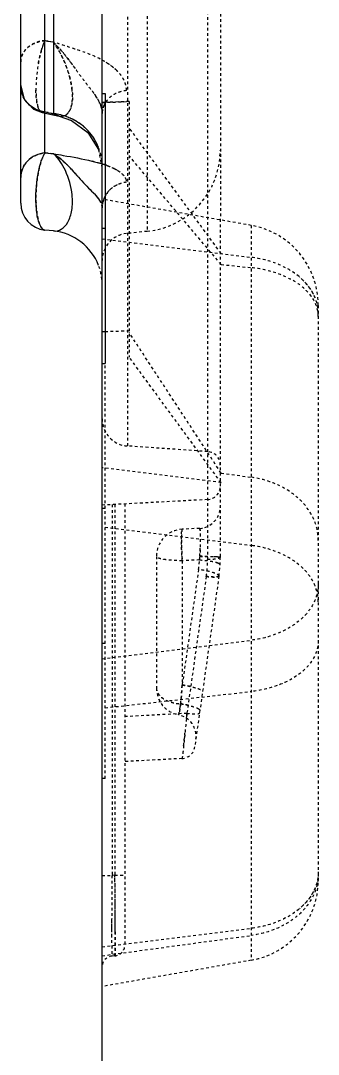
# Model space of a CAD drawing. Header units: millimetres. Extents: x 2461 to 3142, y 1660 to 2165.
# Drawn here: x 3007.49 to 3018.5, y 1830.57 to 1868.85 of the extents above; entities that cross this region are included whole.
import ezdxf

# ---------------------------------------------------------------- set-up
doc = ezdxf.new("R2010")
doc.units = ezdxf.units.MM
doc.linetypes.add('HIDDEN', pattern=[0.2, 0.1, -0.1])
doc.layers.add('DEFAULT_2', color=8, linetype='HIDDEN')

msp = doc.modelspace()

# ---------------------------------------------------------------- linework, layer by layer
at = {"color": 7, "linetype": 'Continuous'}
for p, q in [((3010.503, 1754.352), (3010.503, 2104.352)), ((3007.488, 1862.097), (3007.488, 1882.709)), ((3008.388, 1863.956), (3008.388, 1873.961)), ((3008.703, 1873.962), (3008.703, 1865.408)), ((3007.488, 1866.432), (3007.616, 1865.942)), ((3010.503, 1866.158), (3010.613, 1866.158)), ((3010.613, 1866.158), (3010.613, 1856.158)), ((3008.287, 1865.449), (3008.388, 1865.474)), ((3008.288, 1865.448), (3008.91, 1865.318)), ((3008.389, 1865.474), (3008.494, 1865.452)), ((3008.494, 1865.452), (3008.598, 1865.43)), ((3008.598, 1865.43), (3008.702, 1865.407)), ((3008.909, 1865.318), (3008.703, 1865.408)), ((3008.908, 1865.318), (3009.372, 1865.159)), ((3009.372, 1865.159), (3009.969, 1864.716)), ((3009.969, 1864.716), (3010.364, 1864.086)), ((3008.388, 1863.956), (3008.493, 1863.945)), ((3008.493, 1863.945), (3008.703, 1863.925)), ((3008.703, 1861.065), (3008.388, 1861.098)), ((3010.503, 1856.158), (3010.613, 1856.158))]:
    msp.add_line(p, q, dxfattribs=at)
msp.add_lwpolyline([(3007.616, 1865.942), (3007.965, 1865.577), (3008.287, 1865.449)], dxfattribs=at)
for centre, radius, start, end in [((3008.505, 1866.468), 1.018, 201.3864, 205.0278), ((3008.455, 1863.283), 2.139, 55.4267, 63.6477), ((3008.515, 1863.372), 2.032, 52.8645, 55.3856), ((3008.493, 1862.097), 1.005, 180, 264), ((3008.493, 1859.066), 2.01, 21, 84)]:
    msp.add_arc(centre, radius, start, end, dxfattribs=at)
for points, knots in [([(3007.557, 1866.096), (3007.546, 1866.126), (3007.507, 1866.239), (3007.488, 1866.359), (3007.488, 1866.448)], [0, 0, 0, 0, 0.2618, 1, 1, 1, 1]), ([(3009.405, 1865.2), (3009.348, 1865.228), (3009.125, 1865.327), (3008.884, 1865.389), (3008.703, 1865.408)], [0, 0, 0, 0, 0.259003, 1, 1, 1, 1]), ([(3008.388, 1863.956), (3008.149, 1863.933), (3007.688, 1863.734), (3007.488, 1863.266), (3007.488, 1863.05)], [0, 0, 0, 0, 0.527022, 1, 1, 1, 1]), ([(3008.252, 1863.658), (3008.262, 1863.688), (3008.299, 1863.79), (3008.345, 1863.89), (3008.388, 1863.956)], [0, 0, 0, 0, 0.28418, 1, 1, 1, 1]), ([(3008.703, 1863.925), (3008.823, 1863.905), (3009.299, 1863.823), (3009.774, 1863.739), (3010.124, 1863.656)], [0, 0, 0, 0, 0.252632, 1, 1, 1, 1]), ([(3008.703, 1863.925), (3008.773, 1863.882), (3009.07, 1863.672), (3009.319, 1863.403), (3009.507, 1863.193)], [0, 0, 0, 0, 0.22542, 1, 1, 1, 1]), ([(3009.392, 1862.4), (3009.359, 1862.711), (3009.209, 1863.267), (3008.891, 1863.755), (3008.703, 1863.925)], [0, 0, 0, 0, 0.552721, 1, 1, 1, 1]), ([(3008.145, 1863.251), (3008.152, 1863.288), (3008.181, 1863.425), (3008.218, 1863.561), (3008.252, 1863.658)], [0, 0, 0, 0, 0.268256, 1, 1, 1, 1]), ([(3008.078, 1861.818), (3008.065, 1861.931), (3008.035, 1862.409), (3008.073, 1862.892), (3008.145, 1863.251)], [0, 0, 0, 0, 0.237272, 1, 1, 1, 1]), ([(3009.507, 1863.193), (3009.67, 1863.011), (3009.964, 1862.675), (3010.298, 1862.368), (3010.408, 1862.197)], [0, 0, 0, 0, 0.546458, 1, 1, 1, 1]), ([(3008.703, 1861.064), (3008.801, 1861.054), (3009.03, 1861.104), (3009.275, 1861.41), (3009.407, 1861.861), (3009.411, 1862.212), (3009.392, 1862.4)], [0, 0, 0, 0, 0.174561, 0.383707, 0.663149, 1, 1, 1, 1]), ([(3008.388, 1861.098), (3008.296, 1861.107), (3008.13, 1861.395), (3008.098, 1861.641), (3008.078, 1861.818)], [0, 0, 0, 0, 0.34278, 1, 1, 1, 1])]:
    msp.add_open_spline(points, degree=3, knots=knots, dxfattribs=at)
for points in [[(3007.747, 1865.792), (3007.679, 1865.864), (3007.624, 1865.948), (3007.583, 1866.037)], [(3008.038, 1865.578), (3007.93, 1865.632), (3007.829, 1865.704), (3007.747, 1865.792)], [(3008.388, 1865.474), (3008.267, 1865.486), (3008.147, 1865.524), (3008.038, 1865.578)], [(3009.987, 1864.77), (3009.912, 1864.851), (3009.83, 1864.925), (3009.742, 1864.992)], [(3010.364, 1864.161), (3010.277, 1864.384), (3010.149, 1864.595), (3009.987, 1864.77)], [(3010.124, 1863.656), (3010.258, 1863.623), (3010.392, 1863.588), (3010.523, 1863.545)]]:
    msp.add_open_spline(points, degree=3, dxfattribs=at)
at = {"layer": 'DEFAULT_2', "color": 8, "linetype": 'HIDDEN'}
for p, q in [((3014.905, 2031.309), (3014.875, 1848.991)), ((3014.399, 2027.588), (3014.403, 1848.905)), ((3011.438, 2025.601), (3011.438, 1853.103)), ((3012.175, 2015.025), (3012.175, 1861.051)), ((3008.703, 1868.054), (3008.388, 1868.116)), ((3008.388, 1868.116), (3008.493, 1868.096)), ((3008.493, 1868.096), (3008.703, 1868.054)), ((3010.503, 1865.822), (3011.503, 1865.859)), ((3010.626, 1865.826), (3010.503, 1865.822)), ((3011.503, 1865.859), (3010.626, 1865.826)), ((3011.503, 1865.859), (3011.503, 1856.394)), ((3008.287, 1865.449), (3008.287, 1865.449)), ((3008.702, 1865.407), (3008.389, 1865.474)), ((3008.909, 1865.318), (3008.91, 1865.318)), ((3014.905, 1860.23), (3011.503, 1864.88)), ((3008.703, 1863.925), (3008.388, 1863.956)), ((3010.364, 1864.086), (3010.503, 1863.355)), ((3014.905, 1859.825), (3011.503, 1863.846)), ((3016.024, 1861.269), (3010.503, 1862.243)), ((3010.613, 1861.158), (3010.503, 1861.158)), ((3016.024, 1861.269), (3016.024, 1834.059)), ((3010.503, 1860.778), (3016.024, 1860.09)), ((3012.175, 1861.051), (3011.403, 1860.97)), ((3014.905, 1859.825), (3016.024, 1859.705)), ((3018.503, 1858.309), (3018.503, 1837.014)), ((3010.503, 1857.336), (3010.613, 1857.341)), ((3010.613, 1857.341), (3011.503, 1857.374)), ((3014.905, 1852.1), (3011.504, 1857.3)), ((3010.613, 1840.789), (3010.613, 1856.158)), ((3014.905, 1851.744), (3011.503, 1856.394)), ((3014.408, 1852.895), (3011.438, 1853.103)), ((3014.905, 1851.744), (3010.503, 1852.293)), ((3014.905, 1852.1), (3016.024, 1851.944)), ((3014.4, 1851.116), (3010.503, 1850.912)), ((3010.613, 1850.789), (3010.503, 1850.789)), ((3010.868, 1850.931), (3010.868, 1837.199)), ((3010.976, 1850.937), (3010.976, 1837.209)), ((3011.341, 1850.956), (3011.341, 1834.619)), ((3010.613, 1850.092), (3016.024, 1849.418)), ((3014.113, 1850.051), (3013.466, 1850.018)), ((3012.513, 1849.014), (3012.513, 1844.134)), ((3014.106, 1848.884), (3013.466, 1848.851)), ((3013.466, 1848.851), (3013.466, 1844.252)), ((3014.071, 1848.529), (3013.466, 1844.252)), ((3014.358, 1848.271), (3013.64, 1843.2)), ((3014.825, 1848.286), (3013.929, 1841.959)), ((3010.503, 1845.222), (3016.024, 1845.91)), ((3010.613, 1845.789), (3010.503, 1845.789)), ((3010.613, 1843.405), (3016.024, 1844.011)), ((3013.411, 1843.553), (3013.466, 1844.252)), ((3013.466, 1844.252), (3013.429, 1843.786)), ((3013.429, 1843.786), (3013.411, 1843.553)), ((3013.64, 1843.2), (3011.341, 1843.08)), ((3013.622, 1843.014), (3013.632, 1843.115)), ((3013.632, 1843.115), (3013.64, 1843.2)), ((3013.458, 1841.527), (3011.341, 1841.416)), ((3010.613, 1840.789), (3010.503, 1840.789)), ((3010.503, 1837.199), (3010.868, 1837.199)), ((3010.976, 1837.209), (3010.868, 1837.199)), ((3010.976, 1837.209), (3011.341, 1837.209)), ((3010.503, 1834.55), (3016.024, 1835.238)), ((3010.503, 1834.225), (3016.024, 1834.977)), ((3016.024, 1834.059), (3010.503, 1833.085)), ((3010.976, 1834.22), (3010.868, 1834.211))]:
    msp.add_line(p, q, dxfattribs=at)
for centre, radius, start, end in [((3009.91, 1865.836), 1.631, 43.8589, 45.7658), ((3011.343, 1865.373), 0.845, 150.8371, 155.6882), ((3011.86, 1864.05), 3.015, 276, 0), ((3008.777, 1863.458), 1.726, 0.0736, 6.4491), ((3009.376, 1859.986), 3.74, 69.6895, 72.137), ((3011.489, 1861.893), 0.99, 153.4151, 159.9496), ((3015.503, 1858.315), 3, 0, 80), ((3011.508, 1859.97), 1.005, 96, 180), ((3008.493, 1859.066), 2.01, 0, 21), ((3011.508, 1854.105), 1.005, 180, 266), ((3014.373, 1852.394), 0.502, 0, 86), ((3014.373, 1851.618), 0.502, 273.1169, 0), ((3014.071, 1850.854), 0.804, 273, 0), ((3013.518, 1849.014), 1.005, 93, 180), ((2994.873, 1849.851), 19.265, 357.5157, 358.6909), ((3009.892, 1849.121), 4.221, 351.9403, 356.7822), ((3012.865, 1849.071), 1.256, 351.4533, 357.5118), ((3014.077, 1826.664), 22.353, 89.153, 89.8909), ((3009.899, 1848.904), 4.504, 351.9397, 0.0068), ((3009.85, 1848.991), 5.025, 351.9403, 0), ((3013.518, 1844.134), 1.005, 180, 259.0257), ((3012.835, 1839.947), 4.351, 77.6018, 81.6587), ((2979.592, 1849.085), 34.269, 350.4982, 350.7099), ((3012.786, 1839.554), 4.048, 77.1166, 81.1147), ((3013.174, 1842.358), 0.804, 351.9403, 79.0293), ((3002.493, 1845.252), 11.049, 350.0627, 350.4967), ((2958.656, 1847.992), 55.189, 353.7666, 354.328), ((3013.432, 1842.029), 0.502, 273, 351.9403), ((3252.527, 1834.401), 241.675, 179.3365, 179.59237), ((2761.552, 1834.334), 249.44, 0.41738, 0.66034), ((3015.503, 1837.013), 3, 280, 0), ((2819.184, 1834.77), 191.807, 0.28791, 0.41254), ((3139.784, 1835.035), 128.93, 179.78223, 179.91193), ((2873.764, 1835.036), 137.226, 0.03063, 0.29141), ((3099.138, 1835.088), 88.283, 179.90593, 180.09408), ((3010.941, 1834.619), 0.4, 275, 360), ((3010.903, 1833.812), 0.4, 95, 180)]:
    msp.add_arc(centre, radius, start, end, dxfattribs=at)
for points, knots in [([(3007.488, 1867.328), (3007.488, 1867.521), (3007.654, 1867.836), (3008.034, 1868.047), (3008.268, 1868.106), (3008.388, 1868.116)], [0, 0, 0, 0, 0.44668, 0.72008, 1, 1, 1, 1]), ([(3008.388, 1868.116), (3008.213, 1868.102), (3007.881, 1868.004), (3007.626, 1867.755), (3007.557, 1867.613)], [0, 0, 0, 0, 0.526513, 1, 1, 1, 1]), ([(3008.388, 1868.116), (3008.28, 1867.884), (3008.138, 1867.341), (3008.037, 1866.55), (3008.056, 1865.917), (3008.15, 1865.565), (3008.241, 1865.458), (3008.287, 1865.449)], [0, 0, 0, 0, 0.276721, 0.601, 0.865729, 0.949547, 1, 1, 1, 1]), ([(3008.252, 1867.737), (3008.262, 1867.773), (3008.301, 1867.901), (3008.347, 1868.028), (3008.388, 1868.116)], [0, 0, 0, 0, 0.27328, 1, 1, 1, 1]), ([(3010.503, 1865.417), (3010.503, 1865.643), (3010.33, 1865.996), (3010.017, 1866.399), (3009.656, 1866.862), (3009.251, 1867.442), (3008.892, 1867.873), (3008.703, 1868.054)], [0, 0, 0, 0, 0.210758, 0.340357, 0.480132, 0.756505, 1, 1, 1, 1]), ([(3011.403, 1866.264), (3011.403, 1866.374), (3011.354, 1866.605), (3011.154, 1866.918), (3010.851, 1867.188), (3010.342, 1867.501), (3009.609, 1867.775), (3009.007, 1867.961), (3008.703, 1868.054)], [0, 0, 0, 0, 0.096272, 0.200995, 0.319083, 0.448523, 0.722234, 1, 1, 1, 1]), ([(3008.703, 1868.054), (3008.888, 1867.799), (3009.119, 1867.359), (3009.318, 1866.732), (3009.408, 1866.257), (3009.409, 1865.838), (3009.323, 1865.519), (3009.143, 1865.311), (3008.979, 1865.302), (3008.909, 1865.317)], [0, 0, 0, 0, 0.299029, 0.464922, 0.623315, 0.756555, 0.858183, 0.932657, 1, 1, 1, 1]), ([(3009.309, 1866.727), (3009.277, 1866.854), (3009.136, 1867.321), (3008.913, 1867.765), (3008.703, 1868.054)], [0, 0, 0, 0, 0.268634, 1, 1, 1, 1]), ([(3008.703, 1868.054), (3008.773, 1867.987), (3009.065, 1867.682), (3009.315, 1867.34), (3009.507, 1867.077)], [0, 0, 0, 0, 0.228895, 1, 1, 1, 1]), ([(3007.557, 1867.613), (3007.546, 1867.589), (3007.508, 1867.499), (3007.488, 1867.4), (3007.488, 1867.328)], [0, 0, 0, 0, 0.265891, 1, 1, 1, 1]), ([(3008.145, 1867.279), (3008.152, 1867.319), (3008.182, 1867.473), (3008.22, 1867.626), (3008.252, 1867.737)], [0, 0, 0, 0, 0.260234, 1, 1, 1, 1]), ([(3011.048, 1867.005), (3011.013, 1867.039), (3010.862, 1867.174), (3010.692, 1867.286), (3010.558, 1867.362)], [0, 0, 0, 0, 0.238028, 1, 1, 1, 1]), ([(3011.403, 1866.263), (3011.403, 1866.388), (3011.34, 1866.652), (3011.181, 1866.867), (3011.086, 1866.966)], [0, 0, 0, 0, 0.474277, 1, 1, 1, 1]), ([(3009.392, 1866.275), (3009.388, 1866.311), (3009.368, 1866.463), (3009.337, 1866.614), (3009.309, 1866.727)], [0, 0, 0, 0, 0.240766, 1, 1, 1, 1]), ([(3007.488, 1866.448), (3007.488, 1866.218), (3007.674, 1865.729), (3008.146, 1865.498), (3008.388, 1865.474)], [0, 0, 0, 0, 0.485106, 1, 1, 1, 1]), ([(3008.287, 1865.449), (3008.247, 1865.457), (3008.165, 1865.542), (3008.069, 1865.839), (3008.052, 1866.116), (3008.053, 1866.323)], [0, 0, 0, 0, 0.131025, 0.339446, 1, 1, 1, 1]), ([(3008.909, 1865.317), (3008.98, 1865.302), (3009.15, 1865.313), (3009.331, 1865.534), (3009.413, 1865.868), (3009.407, 1866.129), (3009.392, 1866.275)], [0, 0, 0, 0, 0.17613, 0.373248, 0.644408, 1, 1, 1, 1]), ([(3010.222, 1866.125), (3010.241, 1866.099), (3010.309, 1865.999), (3010.371, 1865.894), (3010.408, 1865.812)], [0, 0, 0, 0, 0.262687, 1, 1, 1, 1]), ([(3011.403, 1866.264), (3011.286, 1866.254), (3011.054, 1866.192), (3010.667, 1865.962), (3010.503, 1865.625), (3010.503, 1865.416)], [0, 0, 0, 0, 0.263676, 0.530732, 1, 1, 1, 1]), ([(3010.408, 1865.812), (3010.423, 1865.779), (3010.475, 1865.654), (3010.503, 1865.517), (3010.503, 1865.417)], [0, 0, 0, 0, 0.26541, 1, 1, 1, 1]), ([(3010.572, 1865.722), (3010.561, 1865.697), (3010.523, 1865.599), (3010.503, 1865.494), (3010.503, 1865.416)], [0, 0, 0, 0, 0.262458, 1, 1, 1, 1]), ([(3010.503, 1863.46), (3010.503, 1863.929), (3010.122, 1864.909), (3009.179, 1865.359), (3008.703, 1865.408)], [0, 0, 0, 0, 0.495684, 1, 1, 1, 1]), ([(3007.488, 1863.05), (3007.488, 1863.266), (3007.688, 1863.734), (3008.149, 1863.933), (3008.388, 1863.956)], [0, 0, 0, 0, 0.472975, 1, 1, 1, 1]), ([(3008.388, 1863.956), (3008.33, 1863.867), (3008.236, 1863.638), (3008.135, 1863.245), (3008.069, 1862.781), (3008.045, 1862.298), (3008.065, 1861.847), (3008.131, 1861.477), (3008.216, 1861.22), (3008.334, 1861.103), (3008.388, 1861.098)], [0, 0, 0, 0, 0.105393, 0.244657, 0.405536, 0.572143, 0.727058, 0.854945, 0.94545, 1, 1, 1, 1]), ([(3010.503, 1861.925), (3010.503, 1862.093), (3010.304, 1862.348), (3010.014, 1862.639), (3009.657, 1863.014), (3009.261, 1863.485), (3008.893, 1863.808), (3008.703, 1863.925)], [0, 0, 0, 0, 0.185834, 0.317745, 0.464922, 0.753922, 1, 1, 1, 1]), ([(3010.492, 1863.651), (3010.488, 1863.694), (3010.462, 1863.868), (3010.413, 1864.038), (3010.364, 1864.161)], [0, 0, 0, 0, 0.243567, 1, 1, 1, 1]), ([(3010.125, 1863.657), (3010.244, 1863.628), (3010.491, 1863.561), (3010.841, 1863.433), (3011.189, 1863.258), (3011.403, 1863.023), (3011.403, 1862.869)], [0, 0, 0, 0, 0.23386, 0.489625, 0.706531, 1, 1, 1, 1]), ([(3010.674, 1863.493), (3010.699, 1863.484), (3010.795, 1863.447), (3010.89, 1863.405), (3010.958, 1863.37)], [0, 0, 0, 0, 0.26155, 1, 1, 1, 1]), ([(3011.086, 1863.298), (3011.134, 1863.268), (3011.28, 1863.166), (3011.403, 1862.994), (3011.403, 1862.869)], [0, 0, 0, 0, 0.310906, 1, 1, 1, 1]), ([(3011.403, 1862.869), (3011.167, 1862.846), (3010.7, 1862.634), (3010.503, 1862.153), (3010.503, 1861.924)], [0, 0, 0, 0, 0.509364, 1, 1, 1, 1]), ([(3011.403, 1862.87), (3011.374, 1862.867), (3011.254, 1862.849), (3011.136, 1862.809), (3011.053, 1862.769)], [0, 0, 0, 0, 0.240634, 1, 1, 1, 1]), ([(3010.408, 1862.197), (3010.423, 1862.174), (3010.472, 1862.091), (3010.503, 1861.994), (3010.503, 1861.925)], [0, 0, 0, 0, 0.280939, 1, 1, 1, 1]), ([(3018.503, 1858.001), (3018.503, 1858.25), (3018.363, 1858.78), (3017.805, 1859.427), (3016.994, 1859.89), (3016.359, 1860.048), (3016.024, 1860.09)], [0, 0, 0, 0, 0.213008, 0.447646, 0.712014, 1, 1, 1, 1]), ([(3018.503, 1857.898), (3018.503, 1858.116), (3018.353, 1858.591), (3017.788, 1859.142), (3016.982, 1859.535), (3016.357, 1859.669), (3016.024, 1859.705)], [0, 0, 0, 0, 0.197155, 0.426272, 0.697138, 1, 1, 1, 1]), ([(3018.322, 1858.726), (3018.292, 1858.785), (3018.152, 1859.023), (3017.962, 1859.229), (3017.801, 1859.364)], [0, 0, 0, 0, 0.239843, 1, 1, 1, 1]), ([(3018.503, 1858.001), (3018.503, 1858.187), (3018.454, 1858.44), (3018.352, 1858.669), (3018.322, 1858.726)], [0, 0, 0, 0, 0.742559, 1, 1, 1, 1]), ([(3018.503, 1849.606), (3018.503, 1849.883), (3018.37, 1850.461), (3017.82, 1851.189), (3017.005, 1851.716), (3016.361, 1851.897), (3016.024, 1851.944)], [0, 0, 0, 0, 0.225272, 0.464627, 0.72408, 1, 1, 1, 1]), ([(3013.466, 1850.018), (3013.457, 1850.017), (3013.451, 1849.972), (3013.442, 1849.914), (3013.438, 1849.797), (3013.436, 1849.653), (3013.439, 1849.475), (3013.446, 1849.205), (3013.457, 1848.994), (3013.466, 1848.851)], [0, 0, 0, 0, 0.023052, 0.083065, 0.179094, 0.306582, 0.459897, 0.632086, 1, 1, 1, 1]), ([(3014.113, 1850.051), (3014.12, 1850.052), (3014.123, 1850.011), (3014.131, 1849.965), (3014.134, 1849.863), (3014.136, 1849.739), (3014.136, 1849.583), (3014.131, 1849.339), (3014.125, 1849.148), (3014.119, 1849.016)], [0, 0, 0, 0, 0.021289, 0.079028, 0.171264, 0.295071, 0.446713, 0.619614, 1, 1, 1, 1]), ([(3014.129, 1849.972), (3014.127, 1849.992), (3014.123, 1850.011), (3014.12, 1850.052), (3014.113, 1850.051)], [0, 0, 0, 0, 0.730682, 1, 1, 1, 1]), ([(3013.466, 1848.851), (3013.453, 1849.061), (3013.439, 1849.418), (3013.433, 1849.777), (3013.445, 1849.924)], [0, 0, 0, 0, 0.589092, 1, 1, 1, 1]), ([(3018.503, 1847.329), (3018.503, 1847.578), (3018.363, 1848.108), (3017.805, 1848.754), (3016.994, 1849.218), (3016.359, 1849.376), (3016.024, 1849.418)], [0, 0, 0, 0, 0.213008, 0.447646, 0.712014, 1, 1, 1, 1]), ([(3013.466, 1848.851), (3013.343, 1848.852), (3013.12, 1848.859), (3012.814, 1848.894), (3012.635, 1848.93), (3012.513, 1848.983), (3012.513, 1849.014)], [0, 0, 0, 0, 0.374637, 0.690182, 0.904675, 1, 1, 1, 1]), ([(3014.106, 1848.884), (3014.202, 1848.878), (3014.382, 1848.861), (3014.628, 1848.821), (3014.773, 1848.781), (3014.868, 1848.733), (3014.867, 1848.709)], [0, 0, 0, 0, 0.362389, 0.689609, 0.906282, 1, 1, 1, 1]), ([(3014.106, 1848.884), (3014.246, 1848.875), (3014.48, 1848.848), (3014.718, 1848.804), (3014.807, 1848.763)], [0, 0, 0, 0, 0.587121, 1, 1, 1, 1]), ([(3014.119, 1849.016), (3014.214, 1849.016), (3014.353, 1849.015), (3014.531, 1849.012), (3014.648, 1849.009), (3014.74, 1849.004), (3014.814, 1849.003), (3014.846, 1848.994), (3014.875, 1848.995), (3014.875, 1848.991)], [0, 0, 0, 0, 0.373832, 0.551941, 0.70857, 0.83379, 0.924741, 0.980365, 1, 1, 1, 1]), ([(3014.403, 1848.905), (3014.464, 1848.905), (3014.575, 1848.909), (3014.726, 1848.928), (3014.816, 1848.946), (3014.875, 1848.975), (3014.875, 1848.991)], [0, 0, 0, 0, 0.373471, 0.688584, 0.902707, 1, 1, 1, 1]), ([(3014.649, 1849.009), (3014.665, 1849.008), (3014.72, 1849.006), (3014.775, 1849.003), (3014.813, 1849)], [0, 0, 0, 0, 0.306361, 1, 1, 1, 1]), ([(3014.813, 1849), (3014.828, 1848.999), (3014.842, 1848.994), (3014.875, 1848.996), (3014.875, 1848.991)], [0, 0, 0, 0, 0.73995, 1, 1, 1, 1]), ([(3014.875, 1848.991), (3014.875, 1848.987), (3014.868, 1848.969), (3014.848, 1848.962), (3014.833, 1848.956)], [0, 0, 0, 0, 0.163511, 1, 1, 1, 1]), ([(3014.825, 1848.286), (3014.829, 1848.312), (3014.737, 1848.37), (3014.595, 1848.42), (3014.351, 1848.484), (3014.171, 1848.515), (3014.071, 1848.529)], [0, 0, 0, 0, 0.096487, 0.311755, 0.627334, 1, 1, 1, 1]), ([(3014.807, 1848.763), (3014.816, 1848.758), (3014.838, 1848.746), (3014.868, 1848.726), (3014.867, 1848.709)], [0, 0, 0, 0, 0.367819, 1, 1, 1, 1]), ([(3014.825, 1848.286), (3014.823, 1848.271), (3014.762, 1848.254), (3014.674, 1848.248), (3014.525, 1848.252), (3014.417, 1848.263), (3014.358, 1848.271)], [0, 0, 0, 0, 0.095003, 0.308023, 0.623684, 1, 1, 1, 1]), ([(3014.358, 1848.271), (3014.417, 1848.263), (3014.525, 1848.252), (3014.674, 1848.248), (3014.762, 1848.254), (3014.823, 1848.271), (3014.825, 1848.286)], [0, 0, 0, 0, 0.376306, 0.691966, 0.905004, 1, 1, 1, 1]), ([(3014.771, 1848.347), (3014.779, 1848.342), (3014.802, 1848.328), (3014.828, 1848.304), (3014.825, 1848.286)], [0, 0, 0, 0, 0.360162, 1, 1, 1, 1]), ([(3018.503, 1847.999), (3018.503, 1847.75), (3018.363, 1847.22), (3017.805, 1846.574), (3016.994, 1846.11), (3016.359, 1845.952), (3016.024, 1845.91)], [0, 0, 0, 0, 0.213008, 0.447646, 0.712014, 1, 1, 1, 1]), ([(3018.503, 1845.889), (3018.503, 1845.664), (3018.356, 1845.175), (3017.792, 1844.599), (3016.985, 1844.188), (3016.357, 1844.049), (3016.024, 1844.011)], [0, 0, 0, 0, 0.201359, 0.431876, 0.701007, 1, 1, 1, 1]), ([(3012.513, 1844.134), (3012.513, 1844.063), (3012.567, 1843.906), (3012.768, 1843.727), (3013.06, 1843.599), (3013.288, 1843.561), (3013.411, 1843.553)], [0, 0, 0, 0, 0.183074, 0.404847, 0.680902, 1, 1, 1, 1]), ([(3012.513, 1844.134), (3012.513, 1844.025), (3012.657, 1843.769), (3012.906, 1843.662), (3013.052, 1843.617)], [0, 0, 0, 0, 0.417149, 1, 1, 1, 1]), ([(3013.466, 1844.252), (3013.562, 1844.238), (3013.742, 1844.205), (3013.987, 1844.144), (3014.131, 1844.091), (3014.223, 1844.033), (3014.22, 1844.008)], [0, 0, 0, 0, 0.361054, 0.688451, 0.905686, 1, 1, 1, 1]), ([(3013.052, 1843.617), (3013.08, 1843.609), (3013.197, 1843.577), (3013.319, 1843.559), (3013.411, 1843.553)], [0, 0, 0, 0, 0.240493, 1, 1, 1, 1]), ([(3013.411, 1843.553), (3013.402, 1843.5), (3013.386, 1843.406), (3013.366, 1843.27), (3013.344, 1843.208), (3013.338, 1843.145), (3013.327, 1843.147)], [0, 0, 0, 0, 0.389372, 0.70616, 0.919248, 1, 1, 1, 1]), ([(3013.411, 1843.553), (3013.502, 1843.539), (3013.672, 1843.507), (3013.903, 1843.445), (3014.04, 1843.393), (3014.124, 1843.335), (3014.121, 1843.31)], [0, 0, 0, 0, 0.36216, 0.686966, 0.903273, 1, 1, 1, 1]), ([(3013.327, 1843.147), (3013.332, 1843.146), (3013.34, 1843.173), (3013.35, 1843.205), (3013.362, 1843.271), (3013.371, 1843.318), (3013.376, 1843.346)], [0, 0, 0, 0, 0.077926, 0.280292, 0.593628, 1, 1, 1, 1]), ([(3013.64, 1843.2), (3013.618, 1842.981), (3013.588, 1842.665), (3013.548, 1842.267), (3013.521, 1842.019), (3013.499, 1841.819), (3013.483, 1841.682), (3013.472, 1841.603), (3013.468, 1841.562), (3013.461, 1841.543), (3013.461, 1841.527), (3013.458, 1841.527)], [0, 0, 0, 0, 0.392497, 0.565059, 0.714373, 0.835827, 0.925695, 0.957741, 0.980877, 0.994979, 1, 1, 1, 1]), ([(3013.64, 1843.2), (3013.702, 1843.192), (3013.809, 1843.181), (3013.957, 1843.178), (3014.043, 1843.183), (3014.105, 1843.199), (3014.107, 1843.215)], [0, 0, 0, 0, 0.391713, 0.691804, 0.898574, 1, 1, 1, 1]), ([(3014.069, 1843.371), (3014.077, 1843.366), (3014.098, 1843.351), (3014.123, 1843.327), (3014.121, 1843.31)], [0, 0, 0, 0, 0.359719, 1, 1, 1, 1]), ([(3010.868, 1837.199), (3010.866, 1837.005), (3010.862, 1836.623), (3010.858, 1836.068), (3010.855, 1835.558), (3010.854, 1835.11), (3010.854, 1834.785), (3010.856, 1834.57), (3010.857, 1834.444), (3010.861, 1834.349), (3010.859, 1834.272), (3010.868, 1834.241), (3010.864, 1834.21), (3010.868, 1834.211)], [0, 0, 0, 0, 0.195372, 0.383256, 0.556388, 0.708028, 0.832287, 0.88261, 0.924402, 0.957276, 0.980938, 0.995193, 1, 1, 1, 1]), ([(3010.976, 1834.22), (3010.981, 1834.221), (3010.976, 1834.25), (3010.985, 1834.283), (3010.983, 1834.36), (3010.987, 1834.456), (3010.988, 1834.582), (3010.99, 1834.797), (3010.99, 1835.123), (3010.989, 1835.57), (3010.986, 1836.08), (3010.982, 1836.633), (3010.978, 1837.014), (3010.976, 1837.209)], [0, 0, 0, 0, 0.005011, 0.019472, 0.04334, 0.076394, 0.118336, 0.168766, 0.29308, 0.44457, 0.617404, 0.80493, 1, 1, 1, 1]), ([(3018.503, 1837.327), (3018.503, 1837.078), (3018.363, 1836.548), (3017.805, 1835.901), (3016.994, 1835.438), (3016.359, 1835.28), (3016.024, 1835.238)], [0, 0, 0, 0, 0.213008, 0.447646, 0.712014, 1, 1, 1, 1]), ([(3018.503, 1837.258), (3018.503, 1836.987), (3018.369, 1836.419), (3017.816, 1835.71), (3017.003, 1835.198), (3016.36, 1835.022), (3016.024, 1834.977)], [0, 0, 0, 0, 0.222597, 0.46089, 0.721405, 1, 1, 1, 1]), ([(3018.503, 1837.327), (3018.503, 1837.141), (3018.454, 1836.888), (3018.352, 1836.659), (3018.322, 1836.602)], [0, 0, 0, 0, 0.742559, 1, 1, 1, 1]), ([(3018.503, 1837.258), (3018.503, 1837.055), (3018.455, 1836.78), (3018.352, 1836.528), (3018.322, 1836.465)], [0, 0, 0, 0, 0.744614, 1, 1, 1, 1]), ([(3018.322, 1836.602), (3018.292, 1836.543), (3018.152, 1836.305), (3017.962, 1836.099), (3017.801, 1835.964)], [0, 0, 0, 0, 0.239843, 1, 1, 1, 1]), ([(3010.99, 1835.109), (3010.99, 1835.007), (3010.988, 1834.725), (3010.991, 1834.442), (3010.981, 1834.261)], [0, 0, 0, 0, 0.360673, 1, 1, 1, 1]), ([(3010.981, 1834.261), (3010.98, 1834.251), (3010.977, 1834.241), (3010.979, 1834.22), (3010.976, 1834.22)], [0, 0, 0, 0, 0.740806, 1, 1, 1, 1])]:
    msp.add_open_spline(points, degree=3, knots=knots, dxfattribs=at)
for points in [[(3010.129, 1866.253), (3010.161, 1866.211), (3010.192, 1866.168), (3010.222, 1866.125)], [(3010.958, 1863.37), (3011.001, 1863.348), (3011.044, 1863.324), (3011.086, 1863.298)], [(3011.053, 1862.769), (3010.945, 1862.717), (3010.844, 1862.647), (3010.761, 1862.561)], [(3010.761, 1862.561), (3010.698, 1862.494), (3010.645, 1862.417), (3010.604, 1862.336)], [(3010.56, 1862.232), (3010.524, 1862.134), (3010.503, 1862.029), (3010.503, 1861.924)]]:
    msp.add_open_spline(points, degree=3, dxfattribs=at)

doc.saveas('drawing.dxf')
